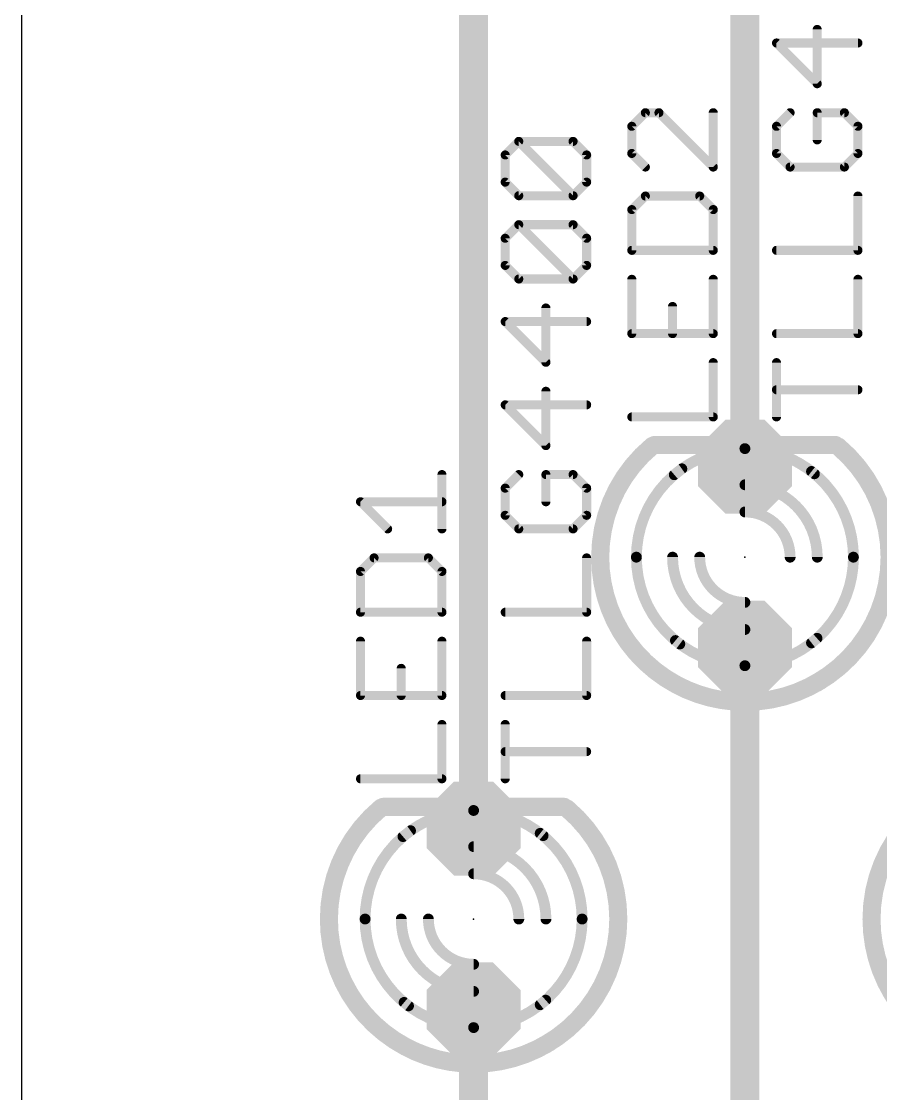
# Model space of a CAD drawing. Extents: x 0 to 44.1, y 0 to 57.1.
# Drawn here: x 0 to 12.07, y 14.06 to 29.11 of the extents above; entities that cross this region are included whole.
import ezdxf

# ---------------------------------------------------------------- set-up
doc = ezdxf.new("R2010")
doc.units = 0
for name, color, linetype in [('16', 175, 'CONTINUOUS'), ('17', 82, 'CONTINUOUS'), ('20', 7, 'CONTINUOUS'), ('21', 253, 'CONTINUOUS'), ('23', 7, 'CONTINUOUS'), ('25', 253, 'CONTINUOUS'), ('27', 253, 'CONTINUOUS'), ('51', 253, 'CONTINUOUS')]:
    doc.layers.add(name, color=color, linetype=linetype)

# ---------------------------------------------------------------- blocks, each defined once
blk = doc.blocks.new('OCTAGONP')
at = {"const_width": 0.5}
blk.add_lwpolyline([(-0.25, -0.1036), (-0.25, 0.1036), (-0.1036, 0.25), (0.1036, 0.25), (0.25, 0.1036), (0.25, -0.1036), (0.1036, -0.25), (-0.1036, -0.25), (-0.25, -0.1036), (-0.25, 0.1036)], dxfattribs=at)

msp = doc.modelspace()

# ---------------------------------------------------------------- linework, layer by layer
at = {"layer": '16', "const_width": 0.4064}
for points in [[(10.16, 22.86), (10.16, 35.56)], [(6.35, 17.78), (6.35, 30.48)], [(10.16, 5.08), (10.16, 20.32)], [(6.35, 5.08), (6.35, 15.24)]]:
    msp.add_lwpolyline(points, dxfattribs=at)
at = {"layer": '16', "const_width": 0.2032}
for points in [[(10.0584, 22.86, 1), (10.2616, 22.86)], [(10.2616, 20.32, 1), (10.0584, 20.32)], [(6.2484, 17.78, 1), (6.4516, 17.78)], [(6.4516, 15.24, 1), (6.2484, 15.24)]]:
    msp.add_lwpolyline(points, format="xyb", dxfattribs=at)
at = {"layer": '20'}
msp.add_line((0, 57.14), (0, 0), dxfattribs=at)
at = {"layer": '21'}
for points, const_width in [([(8.8591, 23.151, 0.2226), (8.128, 21.59)], 0.254), ([(8.8998, 23.1022, 1), (8.8184, 23.1998)], 0.127), ([(12.192, 21.59, 0.2206), (11.4726, 23.1412)], 0.254), ([(11.5136, 23.1897, 1), (11.4316, 23.0927)], 0.127), ([(9.2742, 22.8301, 0.2422), (8.636, 21.59)], 0.1524), ([(9.2963, 22.7991, 1), (9.2521, 22.8611)], 0.0762), ([(11.684, 21.59, 0.2315), (11.0956, 22.793)], 0.1524), ([(11.119, 22.8231, 1), (11.0722, 22.7629)], 0.0762), ([(8.128, 21.59, 0.277), (9.2038, 19.7971)], 0.254), ([(8.1915, 21.59, 1), (8.0645, 21.59)], 0.127), ([(11.1682, 19.8257, 0.2691), (12.192, 21.59)], 0.254), ([(12.2555, 21.59, 1), (12.1285, 21.59)], 0.127), ([(8.0645, 21.59, 1), (8.1915, 21.59)], 0.127), ([(8.636, 21.59, 0.2361), (9.2456, 20.3708)], 0.1524), ([(8.6741, 21.59, 1), (8.5979, 21.59)], 0.0762), ([(8.5979, 21.59, 1), (8.6741, 21.59)], 0.0762), ([(11.0956, 20.387, 0.2315), (11.684, 21.59)], 0.1524), ([(11.7221, 21.59, 1), (11.6459, 21.59)], 0.0762), ([(11.6459, 21.59, 1), (11.7221, 21.59)], 0.0762), ([(12.1285, 21.59, 1), (12.2555, 21.59)], 0.127), ([(9.2227, 20.3403, 1), (9.2685, 20.4013)], 0.0762), ([(11.0722, 20.4171, 1), (11.119, 20.3569)], 0.0762), ([(9.1739, 19.7411, 1), (9.2337, 19.8531)], 0.127), ([(11.1367, 19.8808, 1), (11.1997, 19.7706)], 0.127), ([(5.0491, 18.071, 0.2226), (4.318, 16.51)], 0.254), ([(5.0898, 18.0222, 1), (5.0084, 18.1198)], 0.127), ([(8.382, 16.51, 0.2206), (7.6626, 18.0612)], 0.254), ([(7.7036, 18.1097, 1), (7.6216, 18.0127)], 0.127), ([(12.6691, 18.071, 0.2226), (11.938, 16.51)], 0.254), ([(5.4642, 17.7501, 0.2422), (4.826, 16.51)], 0.1524), ([(5.4863, 17.7191, 1), (5.4421, 17.7811)], 0.0762), ([(7.874, 16.51, 0.2315), (7.2856, 17.713)], 0.1524), ([(7.309, 17.7431, 1), (7.2622, 17.6829)], 0.0762), ([(4.318, 16.51, 0.277), (5.3938, 14.7171)], 0.254), ([(4.3815, 16.51, 1), (4.2545, 16.51)], 0.127), ([(4.2545, 16.51, 1), (4.3815, 16.51)], 0.127), ([(4.826, 16.51, 0.2361), (5.4356, 15.2908)], 0.1524), ([(4.8641, 16.51, 1), (4.7879, 16.51)], 0.0762), ([(7.2856, 15.307, 0.2315), (7.874, 16.51)], 0.1524), ([(7.3582, 14.7457, 0.2691), (8.382, 16.51)], 0.254), ([(7.9121, 16.51, 1), (7.8359, 16.51)], 0.0762), ([(8.4455, 16.51, 1), (8.3185, 16.51)], 0.127), ([(8.3185, 16.51, 1), (8.4455, 16.51)], 0.127), ([(11.938, 16.51, 0.277), (13.0138, 14.7171)], 0.254), ([(12.0015, 16.51, 1), (11.8745, 16.51)], 0.127), ([(11.8745, 16.51, 1), (12.0015, 16.51)], 0.127), ([(4.7879, 16.51, 1), (4.8641, 16.51)], 0.0762), ([(7.8359, 16.51, 1), (7.9121, 16.51)], 0.0762), ([(5.4127, 15.2603, 1), (5.4585, 15.3213)], 0.0762), ([(7.2622, 15.3371, 1), (7.309, 15.2769)], 0.0762), ([(5.3639, 14.6611, 1), (5.4237, 14.7731)], 0.127), ([(7.3267, 14.8008, 1), (7.3897, 14.6906)], 0.127)]:
    msp.add_lwpolyline(points, format="xyb", dxfattribs=dict(at, const_width=const_width))
at = {"layer": '23'}
for p in [(10.16, 21.59), (6.35, 16.51)]:
    msp.add_point(p, dxfattribs=at)
at = {"layer": '25', "const_width": 0.127}
for points in [[(8.7622, 27.8293), (8.5715, 27.6387)], [(8.9528, 27.8293), (8.7622, 27.8293)], [(9.7155, 27.0667), (8.9528, 27.8293)], [(9.7155, 27.8293), (9.7155, 27.0667)], [(8.5715, 27.6387), (8.5715, 27.2574)], [(8.5715, 27.2574), (8.7622, 27.0667)], [(8.7622, 26.6599), (8.5715, 26.4693)], [(9.5248, 26.6599), (8.7622, 26.6599)], [(9.7155, 26.4693), (9.5248, 26.6599)], [(8.5715, 26.4693), (8.5715, 25.8973)], [(9.7155, 25.8973), (9.7155, 26.4693)], [(8.5715, 25.8973), (9.7155, 25.8973)], [(8.5715, 25.4905), (8.5715, 24.7279)], [(9.7155, 24.7279), (9.7155, 25.4905)], [(9.1435, 24.7279), (9.1435, 25.1092)], [(8.5715, 24.7279), (9.7155, 24.7279)], [(9.7155, 23.5585), (9.7155, 24.3212)], [(8.5715, 23.5585), (9.7155, 23.5585)], [(5.9055, 21.9867), (5.9055, 22.7493)], [(5.1429, 21.9867), (4.7615, 22.368)], [(4.7615, 22.368), (5.9055, 22.368)], [(4.9522, 21.5799), (4.7615, 21.3893)], [(5.7148, 21.5799), (4.9522, 21.5799)], [(5.9055, 21.3893), (5.7148, 21.5799)], [(4.7615, 21.3893), (4.7615, 20.8173)], [(5.9055, 20.8173), (5.9055, 21.3893)], [(4.7615, 20.8173), (5.9055, 20.8173)], [(4.7615, 20.4105), (4.7615, 19.6479)], [(5.9055, 19.6479), (5.9055, 20.4105)], [(5.3335, 19.6479), (5.3335, 20.0292)], [(4.7615, 19.6479), (5.9055, 19.6479)], [(5.9055, 18.4785), (5.9055, 19.2412)], [(4.7615, 18.4785), (5.9055, 18.4785)]]:
    msp.add_lwpolyline(points, dxfattribs=at)
at = {"layer": '25', "const_width": 0.0635}
for points in [[(8.7622, 27.8611, 1), (8.7622, 27.7976)], [(8.7846, 27.8069, 1), (8.7397, 27.8518)], [(8.9753, 27.8518, 1), (8.9304, 27.8069)], [(8.9528, 27.7976, 1), (8.9528, 27.8611)], [(9.7473, 27.8293, 1), (9.6837, 27.8293)], [(8.6033, 27.6387, 1), (8.5398, 27.6387)], [(8.5491, 27.6611, 1), (8.594, 27.6162)], [(8.5398, 27.2574, 1), (8.6033, 27.2574)], [(8.594, 27.2798, 1), (8.5491, 27.2349)], [(8.7397, 27.0442, 1), (8.7846, 27.0891)], [(9.6837, 27.0667, 1), (9.7473, 27.0667)], [(9.693, 27.0442, 1), (9.738, 27.0891)], [(8.7622, 26.6917, 1), (8.7622, 26.6282)], [(8.7846, 26.6375, 1), (8.7397, 26.6824)], [(9.5473, 26.6824, 1), (9.5024, 26.6375)], [(9.5248, 26.6282, 1), (9.5248, 26.6917)], [(8.6033, 26.4693, 1), (8.5398, 26.4693)], [(8.5491, 26.4917, 1), (8.594, 26.4468)], [(9.7473, 26.4693, 1), (9.6837, 26.4693)], [(9.693, 26.4468, 1), (9.738, 26.4917)], [(8.5715, 25.929, 1), (8.5715, 25.8655)], [(8.5398, 25.8973, 1), (8.6033, 25.8973)], [(9.6837, 25.8973, 1), (9.7473, 25.8973)], [(9.7155, 25.8655, 1), (9.7155, 25.929)], [(8.6033, 25.4905, 1), (8.5398, 25.4905)], [(9.7473, 25.4905, 1), (9.6837, 25.4905)], [(9.1753, 25.1092, 1), (9.1118, 25.1092)], [(8.5715, 24.7596, 1), (8.5715, 24.6961)], [(8.5398, 24.7279, 1), (8.6033, 24.7279)], [(9.1118, 24.7279, 1), (9.1753, 24.7279)], [(9.6837, 24.7279, 1), (9.7473, 24.7279)], [(9.7155, 24.6961, 1), (9.7155, 24.7596)], [(9.7473, 24.3212, 1), (9.6837, 24.3212)], [(8.5715, 23.5903, 1), (8.5715, 23.5268)], [(9.6837, 23.5585, 1), (9.7473, 23.5585)], [(9.7155, 23.5268, 1), (9.7155, 23.5903)], [(5.9372, 22.7493, 1), (5.8738, 22.7493)], [(4.7615, 22.3998, 1), (4.7615, 22.3363)], [(4.784, 22.3905, 1), (4.7391, 22.3456)], [(5.9055, 22.3363, 1), (5.9055, 22.3998)], [(5.1204, 21.9642, 1), (5.1653, 22.0091)], [(5.8738, 21.9867, 1), (5.9372, 21.9867)], [(4.9522, 21.6117, 1), (4.9522, 21.5482)], [(4.9746, 21.5575, 1), (4.9297, 21.6024)], [(5.7373, 21.6024, 1), (5.6924, 21.5575)], [(5.7148, 21.5482, 1), (5.7148, 21.6117)], [(4.7933, 21.3893, 1), (4.7298, 21.3893)], [(4.7391, 21.4117, 1), (4.784, 21.3668)], [(5.9372, 21.3893, 1), (5.8738, 21.3893)], [(5.883, 21.3668, 1), (5.928, 21.4117)], [(4.7615, 20.849, 1), (4.7615, 20.7855)], [(4.7298, 20.8173, 1), (4.7933, 20.8173)], [(5.8738, 20.8173, 1), (5.9372, 20.8173)], [(5.9055, 20.7855, 1), (5.9055, 20.849)], [(4.7933, 20.4105, 1), (4.7298, 20.4105)], [(5.9372, 20.4105, 1), (5.8738, 20.4105)], [(5.3653, 20.0292, 1), (5.3018, 20.0292)], [(4.7615, 19.6796, 1), (4.7615, 19.6161)], [(4.7298, 19.6479, 1), (4.7933, 19.6479)], [(5.3018, 19.6479, 1), (5.3653, 19.6479)], [(5.8738, 19.6479, 1), (5.9372, 19.6479)], [(5.9055, 19.6161, 1), (5.9055, 19.6796)], [(5.9372, 19.2412, 1), (5.8738, 19.2412)], [(4.7615, 18.5102, 1), (4.7615, 18.4468)], [(5.9055, 18.4468, 1), (5.9055, 18.5102)], [(5.8738, 18.4785, 1), (5.9372, 18.4785)]]:
    msp.add_lwpolyline(points, format="xyb", dxfattribs=at)
at = {"layer": '27', "const_width": 0.127}
for points in [[(11.1755, 28.2361), (11.1755, 28.9987)], [(11.7475, 28.8081), (10.6035, 28.8081)], [(10.6035, 28.8081), (11.1755, 28.2361)], [(10.7942, 27.8293), (10.6035, 27.6387)], [(11.5568, 27.8293), (11.1755, 27.8293)], [(11.1755, 27.8293), (11.1755, 27.448)], [(11.7475, 27.6387), (11.5568, 27.8293)], [(10.6035, 27.6387), (10.6035, 27.2574)], [(11.7475, 27.2574), (11.7475, 27.6387)], [(6.7935, 27.2363), (6.9842, 27.4269)], [(6.9842, 27.4269), (7.7468, 27.4269)], [(7.7468, 26.6643), (6.9842, 27.4269)], [(7.7468, 27.4269), (7.9375, 27.2363)], [(6.7935, 26.8549), (6.7935, 27.2363)], [(7.9375, 27.2363), (7.9375, 26.8549)], [(10.6035, 27.2574), (10.7942, 27.0667)], [(11.5568, 27.0667), (11.7475, 27.2574)], [(10.7942, 27.0667), (11.5568, 27.0667)], [(6.9842, 26.6643), (6.7935, 26.8549)], [(7.9375, 26.8549), (7.7468, 26.6643)], [(7.7468, 26.6643), (6.9842, 26.6643)], [(11.7475, 25.8973), (11.7475, 26.6599)], [(6.7935, 26.0669), (6.9842, 26.2575)], [(6.9842, 26.2575), (7.7468, 26.2575)], [(7.7468, 25.4949), (6.9842, 26.2575)], [(7.7468, 26.2575), (7.9375, 26.0669)], [(6.7935, 25.6855), (6.7935, 26.0669)], [(7.9375, 26.0669), (7.9375, 25.6855)], [(10.6035, 25.8973), (11.7475, 25.8973)], [(6.9842, 25.4949), (6.7935, 25.6855)], [(7.9375, 25.6855), (7.7468, 25.4949)], [(7.7468, 25.4949), (6.9842, 25.4949)], [(11.7475, 24.7279), (11.7475, 25.4905)], [(7.3655, 24.3255), (7.3655, 25.0881)], [(7.9375, 24.8975), (6.7935, 24.8975)], [(6.7935, 24.8975), (7.3655, 24.3255)], [(10.6035, 24.7279), (11.7475, 24.7279)], [(10.6035, 23.5585), (10.6035, 24.3212)], [(7.3655, 23.1561), (7.3655, 23.9187)], [(11.7475, 23.9398), (10.6035, 23.9398)], [(7.9375, 23.7281), (6.7935, 23.7281)], [(6.7935, 23.7281), (7.3655, 23.1561)], [(6.9842, 22.7493), (6.7935, 22.5587)], [(7.7468, 22.7493), (7.3655, 22.7493)], [(7.3655, 22.7493), (7.3655, 22.368)], [(7.9375, 22.5587), (7.7468, 22.7493)], [(6.7935, 22.5587), (6.7935, 22.1774)], [(7.9375, 22.1774), (7.9375, 22.5587)], [(6.7935, 22.1774), (6.9842, 21.9867)], [(7.7468, 21.9867), (7.9375, 22.1774)], [(6.9842, 21.9867), (7.7468, 21.9867)], [(7.9375, 20.8173), (7.9375, 21.5799)], [(6.7935, 20.8173), (7.9375, 20.8173)], [(7.9375, 19.6479), (7.9375, 20.4105)], [(6.7935, 19.6479), (7.9375, 19.6479)], [(6.7935, 18.4785), (6.7935, 19.2412)], [(7.9375, 18.8598), (6.7935, 18.8598)]]:
    msp.add_lwpolyline(points, dxfattribs=at)
at = {"layer": '27', "const_width": 0.0635}
for points in [[(11.2073, 28.9987, 1), (11.1438, 28.9987)], [(10.6035, 28.8398, 1), (10.6035, 28.7763)], [(10.626, 28.8305, 1), (10.5811, 28.7856)], [(11.7475, 28.7763, 1), (11.7475, 28.8398)], [(11.1438, 28.2361, 1), (11.2073, 28.2361)], [(11.1531, 28.2136, 1), (11.198, 28.2585)], [(10.8166, 27.8069, 1), (10.7717, 27.8518)], [(11.1755, 27.8611, 1), (11.1755, 27.7976)], [(11.2073, 27.8293, 1), (11.1438, 27.8293)], [(11.5793, 27.8518, 1), (11.5344, 27.8069)], [(11.5568, 27.7976, 1), (11.5568, 27.8611)], [(10.6353, 27.6387, 1), (10.5718, 27.6387)], [(11.7793, 27.6387, 1), (11.7157, 27.6387)], [(10.5811, 27.6611, 1), (10.626, 27.6162)], [(11.725, 27.6162, 1), (11.77, 27.6611)], [(6.9842, 27.4587, 1), (6.9842, 27.3952)], [(7.0066, 27.4494, 1), (6.9617, 27.4045)], [(7.0066, 27.4045, 1), (6.9617, 27.4494)], [(7.7693, 27.4494, 1), (7.7244, 27.4045)], [(7.7468, 27.3952, 1), (7.7468, 27.4587)], [(11.1438, 27.448, 1), (11.2073, 27.448)], [(6.8253, 27.2363, 1), (6.7618, 27.2363)], [(6.7711, 27.2587, 1), (6.816, 27.2138)], [(7.9692, 27.2363, 1), (7.9058, 27.2363)], [(7.915, 27.2138, 1), (7.96, 27.2587)], [(10.5718, 27.2574, 1), (10.6353, 27.2574)], [(10.626, 27.2798, 1), (10.5811, 27.2349)], [(11.7157, 27.2574, 1), (11.7793, 27.2574)], [(11.77, 27.2349, 1), (11.725, 27.2798)], [(10.7942, 27.0984, 1), (10.7942, 27.0349)], [(10.7717, 27.0442, 1), (10.8166, 27.0891)], [(11.5344, 27.0891, 1), (11.5793, 27.0442)], [(11.5568, 27.0349, 1), (11.5568, 27.0984)], [(6.7618, 26.8549, 1), (6.8253, 26.8549)], [(6.816, 26.8774, 1), (6.7711, 26.8325)], [(7.9058, 26.8549, 1), (7.9692, 26.8549)], [(7.96, 26.8325, 1), (7.915, 26.8774)], [(6.9842, 26.696, 1), (6.9842, 26.6325)], [(6.9617, 26.6418, 1), (7.0066, 26.6867)], [(7.7244, 26.6867, 1), (7.7693, 26.6418)], [(7.7244, 26.6418, 1), (7.7693, 26.6867)], [(7.7468, 26.6325, 1), (7.7468, 26.696)], [(11.7793, 26.6599, 1), (11.7157, 26.6599)], [(6.9842, 26.2893, 1), (6.9842, 26.2258)], [(7.0066, 26.28, 1), (6.9617, 26.2351)], [(7.0066, 26.2351, 1), (6.9617, 26.28)], [(7.7693, 26.28, 1), (7.7244, 26.2351)], [(7.7468, 26.2258, 1), (7.7468, 26.2893)], [(6.8253, 26.0669, 1), (6.7618, 26.0669)], [(6.7711, 26.0893, 1), (6.816, 26.0444)], [(7.9692, 26.0669, 1), (7.9058, 26.0669)], [(7.915, 26.0444, 1), (7.96, 26.0893)], [(10.6035, 25.929, 1), (10.6035, 25.8655)], [(11.7157, 25.8973, 1), (11.7793, 25.8973)], [(11.7475, 25.8655, 1), (11.7475, 25.929)], [(6.816, 25.708, 1), (6.7711, 25.6631)], [(7.96, 25.6631, 1), (7.915, 25.708)], [(6.7618, 25.6855, 1), (6.8253, 25.6855)], [(7.9058, 25.6855, 1), (7.9692, 25.6855)], [(6.9842, 25.5266, 1), (6.9842, 25.4631)], [(6.9617, 25.4724, 1), (7.0066, 25.5173)], [(7.7244, 25.5173, 1), (7.7693, 25.4724)], [(7.7244, 25.4724, 1), (7.7693, 25.5173)], [(7.7468, 25.4631, 1), (7.7468, 25.5266)], [(11.7793, 25.4905, 1), (11.7157, 25.4905)], [(7.3973, 25.0881, 1), (7.3338, 25.0881)], [(6.7935, 24.9292, 1), (6.7935, 24.8657)], [(6.816, 24.9199, 1), (6.7711, 24.875)], [(7.9375, 24.8657, 1), (7.9375, 24.9292)], [(10.6035, 24.7596, 1), (10.6035, 24.6961)], [(11.7157, 24.7279, 1), (11.7793, 24.7279)], [(11.7475, 24.6961, 1), (11.7475, 24.7596)], [(10.6353, 24.3212, 1), (10.5718, 24.3212)], [(7.3338, 24.3255, 1), (7.3973, 24.3255)], [(7.3431, 24.303, 1), (7.388, 24.3479)], [(7.3973, 23.9187, 1), (7.3338, 23.9187)], [(10.6035, 23.9716, 1), (10.6035, 23.9081)], [(11.7475, 23.9081, 1), (11.7475, 23.9716)], [(6.7935, 23.7598, 1), (6.7935, 23.6963)], [(6.816, 23.7505, 1), (6.7711, 23.7056)], [(7.9375, 23.6963, 1), (7.9375, 23.7598)], [(10.5718, 23.5585, 1), (10.6353, 23.5585)], [(7.3338, 23.1561, 1), (7.3973, 23.1561)], [(7.3431, 23.1336, 1), (7.388, 23.1785)], [(7.0066, 22.7269, 1), (6.9617, 22.7718)], [(7.3655, 22.7811, 1), (7.3655, 22.7176)], [(7.3973, 22.7493, 1), (7.3338, 22.7493)], [(7.7693, 22.7718, 1), (7.7244, 22.7269)], [(7.7468, 22.7176, 1), (7.7468, 22.7811)], [(6.8253, 22.5587, 1), (6.7618, 22.5587)], [(6.7711, 22.5811, 1), (6.816, 22.5362)], [(7.9692, 22.5587, 1), (7.9058, 22.5587)], [(7.915, 22.5362, 1), (7.96, 22.5811)], [(7.3338, 22.368, 1), (7.3973, 22.368)], [(6.7618, 22.1774, 1), (6.8253, 22.1774)], [(6.816, 22.1998, 1), (6.7711, 22.1549)], [(7.9058, 22.1774, 1), (7.9692, 22.1774)], [(7.96, 22.1549, 1), (7.915, 22.1998)], [(6.9842, 22.0184, 1), (6.9842, 21.9549)], [(6.9617, 21.9642, 1), (7.0066, 22.0091)], [(7.7244, 22.0091, 1), (7.7693, 21.9642)], [(7.7468, 21.9549, 1), (7.7468, 22.0184)], [(7.9692, 21.5799, 1), (7.9058, 21.5799)], [(6.7935, 20.849, 1), (6.7935, 20.7855)], [(7.9058, 20.8173, 1), (7.9692, 20.8173)], [(7.9375, 20.7855, 1), (7.9375, 20.849)], [(7.9692, 20.4105, 1), (7.9058, 20.4105)], [(6.7935, 19.6796, 1), (6.7935, 19.6161)], [(7.9058, 19.6479, 1), (7.9692, 19.6479)], [(7.9375, 19.6161, 1), (7.9375, 19.6796)], [(6.8253, 19.2412, 1), (6.7618, 19.2412)], [(6.7935, 18.8916, 1), (6.7935, 18.8281)], [(7.9375, 18.8281, 1), (7.9375, 18.8916)], [(6.7618, 18.4785, 1), (6.8253, 18.4785)]]:
    msp.add_lwpolyline(points, format="xyb", dxfattribs=at)
at = {"layer": '51', "const_width": 0.254}
for points in [[(11.43, 23.1648), (8.89, 23.1648)], [(7.62, 18.0848), (5.08, 18.0848)]]:
    msp.add_lwpolyline(points, dxfattribs=at)
at = {"layer": '51'}
for points, const_width in [([(8.89, 23.2283, 1), (8.89, 23.1013)], 0.127), ([(10.16, 23.114, 0.179), (9.1682, 22.7471)], 0.1524), ([(11.1356, 22.7608, 0.1754), (10.16, 23.114)], 0.1524), ([(10.16, 23.1521, 1), (10.16, 23.0759)], 0.0762), ([(10.16, 23.0759, 1), (10.16, 23.1521)], 0.0762), ([(11.43, 23.1013, 1), (11.43, 23.2283)], 0.127), ([(9.1434, 22.776, 1), (9.193, 22.7182)], 0.0762), ([(11.1112, 22.7315, 1), (11.16, 22.7901)], 0.0762), ([(11.176, 21.59, 0.4142), (10.16, 22.606)], 0.1524), ([(10.16, 22.6441, 1), (10.16, 22.5679)], 0.0762), ([(10.795, 21.59, 0.4142), (10.16, 22.225)], 0.1524), ([(10.16, 22.2631, 1), (10.16, 22.1869)], 0.0762), ([(9.144, 21.59, 0.4142), (10.16, 20.574)], 0.1524), ([(9.1821, 21.59, 1), (9.1059, 21.59)], 0.0762), ([(9.525, 21.59, 0.4142), (10.16, 20.955)], 0.1524), ([(9.5631, 21.59, 1), (9.4869, 21.59)], 0.0762), ([(10.7569, 21.59, 1), (10.8331, 21.59)], 0.0762), ([(11.1379, 21.59, 1), (11.2141, 21.59)], 0.0762), ([(10.16, 20.9169, 1), (10.16, 20.9931)], 0.0762), ([(10.16, 20.5359, 1), (10.16, 20.6121)], 0.0762), ([(9.1844, 20.4192, 0.1754), (10.16, 20.066)], 0.1524), ([(9.2088, 20.4485, 1), (9.16, 20.3899)], 0.0762), ([(10.16, 20.066, 0.1837), (11.1725, 20.4509)], 0.1524), ([(11.1978, 20.4224, 1), (11.1472, 20.4794)], 0.0762), ([(10.16, 20.1041, 1), (10.16, 20.0279)], 0.0762), ([(10.16, 20.0279, 1), (10.16, 20.1041)], 0.0762), ([(9.1966, 19.8009, 0.1241), (10.16, 19.558)], 0.254), ([(9.2267, 19.8568, 1), (9.1665, 19.745)], 0.127), ([(10.16, 19.558, 0.1388), (11.225, 19.8594)], 0.254), ([(11.2583, 19.8053, 1), (11.1917, 19.9135)], 0.127), ([(10.16, 19.6215, 1), (10.16, 19.4945)], 0.127), ([(10.16, 19.4945, 1), (10.16, 19.6215)], 0.127), ([(5.08, 18.1483, 1), (5.08, 18.0213)], 0.127), ([(7.62, 18.0213, 1), (7.62, 18.1483)], 0.127), ([(6.35, 18.034, 0.179), (5.3582, 17.6671)], 0.1524), ([(7.3256, 17.6808, 0.1754), (6.35, 18.034)], 0.1524), ([(6.35, 18.0721, 1), (6.35, 17.9959)], 0.0762), ([(6.35, 17.9959, 1), (6.35, 18.0721)], 0.0762), ([(5.3334, 17.696, 1), (5.383, 17.6382)], 0.0762), ([(7.3012, 17.6515, 1), (7.35, 17.7101)], 0.0762), ([(7.366, 16.51, 0.4142), (6.35, 17.526)], 0.1524), ([(6.35, 17.5641, 1), (6.35, 17.4879)], 0.0762), ([(6.985, 16.51, 0.4142), (6.35, 17.145)], 0.1524), ([(6.35, 17.1831, 1), (6.35, 17.1069)], 0.0762), ([(5.334, 16.51, 0.4142), (6.35, 15.494)], 0.1524), ([(5.3721, 16.51, 1), (5.2959, 16.51)], 0.0762), ([(5.715, 16.51, 0.4142), (6.35, 15.875)], 0.1524), ([(5.7531, 16.51, 1), (5.6769, 16.51)], 0.0762), ([(6.9469, 16.51, 1), (7.0231, 16.51)], 0.0762), ([(7.3279, 16.51, 1), (7.4041, 16.51)], 0.0762), ([(6.35, 15.8369, 1), (6.35, 15.9131)], 0.0762), ([(6.35, 15.4559, 1), (6.35, 15.5321)], 0.0762), ([(5.3744, 15.3392, 0.1754), (6.35, 14.986)], 0.1524), ([(5.3988, 15.3685, 1), (5.35, 15.3099)], 0.0762), ([(6.35, 14.986, 0.1837), (7.3625, 15.3709)], 0.1524), ([(7.3878, 15.3424, 1), (7.3372, 15.3994)], 0.0762), ([(6.35, 15.0241, 1), (6.35, 14.9479)], 0.0762), ([(6.35, 14.9479, 1), (6.35, 15.0241)], 0.0762), ([(6.35, 14.478, 0.1388), (7.415, 14.7794)], 0.254), ([(7.4483, 14.7253, 1), (7.3817, 14.8335)], 0.127), ([(5.3866, 14.7209, 0.1241), (6.35, 14.478)], 0.254), ([(5.4167, 14.7768, 1), (5.3565, 14.665)], 0.127), ([(6.35, 14.5415, 1), (6.35, 14.4145)], 0.127), ([(6.35, 14.4145, 1), (6.35, 14.5415)], 0.127)]:
    msp.add_lwpolyline(points, format="xyb", dxfattribs=dict(at, const_width=const_width))

# ---------------------------------------------------------------- block references
at = {"layer": '17', "xscale": 1.3208, "yscale": 1.3208, "rotation": 90}
for p in [(10.16, 22.86), (10.16, 22.86), (10.16, 20.32), (10.16, 20.32), (6.35, 17.78), (6.35, 17.78), (6.35, 15.24), (6.35, 15.24)]:
    msp.add_blockref('OCTAGONP', p, dxfattribs=at)

doc.saveas('drawing.dxf')
